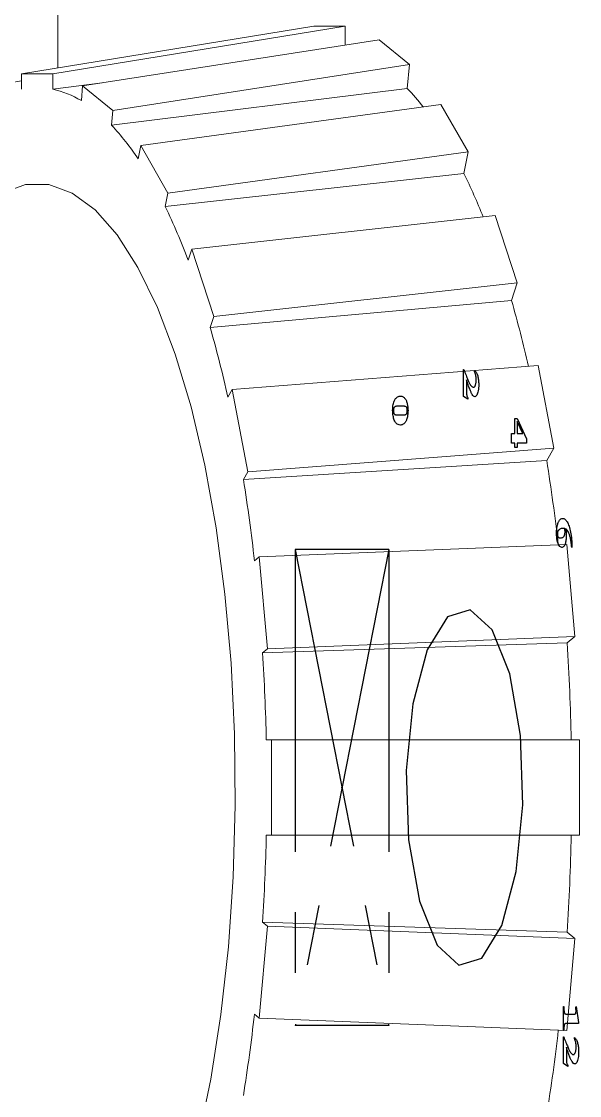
# Model space of a CAD drawing. Header units: millimetres. Extents: x 1650 to 6065, y 324 to 3836.
# Drawn here: x 3479.052 to 3481.395, y 2613.923 to 2618.434 of the extents above; entities that cross this region are included whole.
import ezdxf

# ---------------------------------------------------------------- set-up
doc = ezdxf.new("R2010")
doc.units = ezdxf.units.MM
doc.linetypes.add('CENTERX2', pattern=[20.32, 12.7, -2.54, 2.54, -2.54])

# ---------------------------------------------------------------- blocks, each defined once
blk = doc.blocks.new('A$C3D6C2CD6')
at = {"color": 141, "linetype": 'Continuous', "lineweight": 15}
for p, q in [((-132.412, -623.261), (-136.276, -623.6)), ((-132.412, -623.261), (-131.895, -636.175)), ((-132.141, -623.593), (-132.412, -623.261)), ((-124.067, -623.073), (-128.067, -623.073)), ((-128.067, -623.073), (-128.067, -636.01)), ((-124.067, -623.073), (-124.067, -636.01)), ((-119.721, -623.261), (-120.238, -636.175)), ((-119.721, -623.261), (-119.992, -623.593)), ((-115.857, -623.6), (-119.721, -623.261)), ((-136.276, -623.6), (-135.758, -636.515)), ((-131.727, -636.38), (-132.141, -623.593)), ((-119.992, -623.593), (-120.406, -636.38)), ((-115.857, -623.6), (-116.375, -636.515)), ((-140.326, -624.151), (-143.79, -624.807)), ((-139.802, -624.448), (-140.326, -624.151)), ((-140.326, -624.151), (-139.326, -637)), ((-143.79, -624.807), (-142.79, -637.656)), ((-139.002, -637.183), (-139.802, -624.448)), ((-147.268, -625.682), (-150.096, -626.61)), ((-146.527, -625.925), (-147.268, -625.682)), ((-147.268, -625.682), (-145.853, -638.427)), ((-145.396, -638.577), (-146.527, -625.925)), ((-150.096, -626.61), (-148.682, -639.355)), ((-152.765, -627.751), (-154.765, -628.887)), ((-151.857, -627.923), (-152.765, -627.751)), ((-152.765, -627.751), (-151.032, -640.359)), ((-150.472, -640.466), (-151.857, -627.923)), ((-154.765, -628.887), (-153.032, -641.496)), ((-156.442, -630.216), (-157.477, -631.483)), ((-155.43, -630.305), (-156.442, -630.216)), ((-156.442, -630.216), (-154.51, -642.666)), ((-153.885, -642.721), (-155.43, -630.305)), ((-157.477, -631.483), (-155.545, -643.934)), ((-157.256, -632.909), (-158.049, -632.909)), ((-158.049, -632.909), (-158.049, -634.221)), ((-158.049, -632.909), (-156.049, -645.189)), ((-158.049, -634.221), (-156.049, -646.502)), ((-124.067, -636.01), (-128.067, -636.01)), ((-128.067, -636.01), (-128.067, -636.222)), ((-124.067, -636.222), (-124.067, -636.01)), ((-131.895, -636.175), (-135.758, -636.515)), ((-135.758, -636.515), (-135.591, -636.72)), ((-131.727, -636.38), (-131.895, -636.175)), ((-120.238, -636.175), (-120.406, -636.38)), ((-116.375, -636.515), (-120.238, -636.175)), ((-116.542, -636.72), (-116.375, -636.515)), ((-139.326, -637), (-142.79, -637.656)), ((-139.002, -637.183), (-139.326, -637)), ((-142.79, -637.656), (-142.466, -637.839)), ((-145.853, -638.427), (-148.682, -639.355)), ((-145.396, -638.577), (-145.853, -638.427)), ((-148.682, -639.355), (-148.224, -639.505)), ((-151.032, -640.359), (-153.032, -641.496)), ((-150.472, -640.466), (-151.032, -640.359)), ((-153.032, -641.496), (-152.472, -641.602)), ((-154.51, -642.666), (-155.545, -643.934)), ((-153.885, -642.721), (-154.51, -642.666)), ((-155.402, -645.189), (-155.673, -643.112)), ((-155.545, -643.934), (-154.92, -643.988)), ((-160.867, -644.981), (-156.297, -644.981)), ((-156.049, -645.189), (-156.049, -646.502)), ((-155.402, -645.189), (-156.049, -645.189)), ((-156.049, -646.502), (-155.402, -646.502)), ((-155.746, -646.502), (-155.545, -647.757))]:
    blk.add_line(p, q, dxfattribs=at)
at = {"color": 141, "linetype": 'CENTERX2'}
for p, q in [((-136.067, -631.076), (-116.067, -631.076)), ((-136.067, -631.076), (-136.067, -635.013)), ((-136.067, -631.076), (-116.067, -635.013)), ((-136.067, -635.013), (-116.067, -631.076)), ((-116.067, -631.076), (-116.067, -635.013)), ((-136.067, -635.013), (-116.067, -635.013))]:
    blk.add_line(p, q, dxfattribs=at)
at = {"color": 141, "linetype": 'Continuous', "flags": 128}
for points in [[(-136.154, -623.392), (-136.154, -623.4), (-136.154, -623.4), (-136.216, -623.406), (-136.274, -623.412), (-136.328, -623.418), (-136.38, -623.425), (-136.429, -623.432), (-136.475, -623.439), (-136.518, -623.447), (-136.557, -623.455), (-136.629, -623.473), (-136.693, -623.493), (-136.748, -623.514), (-136.796, -623.537), (-136.838, -623.562), (-136.874, -623.59), (-136.906, -623.622), (-136.933, -623.656), (-136.933, -623.656), (-136.903, -623.649), (-136.877, -623.644), (-136.853, -623.639), (-136.831, -623.637), (-136.831, -623.637), (-136.786, -623.632), (-136.74, -623.629), (-136.695, -623.627), (-136.649, -623.627), (-136.649, -623.627), (-136.597, -623.628), (-136.547, -623.63), (-136.5, -623.634), (-136.455, -623.639), (-136.412, -623.647), (-136.371, -623.655), (-136.332, -623.666), (-136.296, -623.678), (-136.262, -623.691), (-136.234, -623.705), (-136.209, -623.721), (-136.189, -623.737), (-136.174, -623.755), (-136.163, -623.774), (-136.156, -623.794), (-136.154, -623.816), (-136.154, -623.816), (-136.159, -623.846), (-136.173, -623.875), (-136.197, -623.902), (-136.231, -623.929), (-136.272, -623.953), (-136.322, -623.974), (-136.38, -623.993), (-136.446, -624.008), (-136.517, -624.02), (-136.591, -624.029), (-136.666, -624.034), (-136.745, -624.036), (-136.745, -624.036), (-136.788, -624.036), (-136.83, -624.034), (-136.871, -624.032), (-136.911, -624.028), (-136.951, -624.024), (-136.989, -624.019), (-137.027, -624.012), (-137.064, -624.005), (-137.1, -623.997), (-137.134, -623.988), (-137.165, -623.977), (-137.195, -623.966), (-137.222, -623.955), (-137.248, -623.942), (-137.272, -623.928), (-137.293, -623.914), (-137.329, -623.883), (-137.355, -623.851), (-137.37, -623.818), (-137.375, -623.783), (-137.375, -623.783), (-137.373, -623.757), (-137.366, -623.732), (-137.354, -623.707), (-137.338, -623.682), (-137.316, -623.659), (-137.29, -623.635), (-137.26, -623.612), (-137.224, -623.589), (-137.185, -623.567), (-137.141, -623.546), (-137.093, -623.527), (-137.042, -623.508), (-136.986, -623.491), (-136.927, -623.475), (-136.863, -623.46), (-136.796, -623.446), (-136.725, -623.433), (-136.652, -623.423), (-136.575, -623.413), (-136.496, -623.406), (-136.415, -623.4), (-136.331, -623.395), (-136.244, -623.393), (-136.154, -623.392)], [(-116.155, -623.108), (-116.155, -623.613), (-116.155, -623.613), (-116.154, -623.627), (-116.154, -623.64), (-116.153, -623.652), (-116.15, -623.662), (-116.148, -623.671), (-116.146, -623.678), (-116.143, -623.684), (-116.139, -623.689), (-116.128, -623.697), (-116.114, -623.704), (-116.095, -623.71), (-116.072, -623.716), (-116.042, -623.72), (-116.005, -623.724), (-115.96, -623.726), (-115.908, -623.726), (-115.908, -623.726), (-115.863, -623.726), (-115.863, -623.726), (-115.863, -623.744), (-115.863, -623.744), (-116.871, -623.744), (-116.871, -623.744), (-116.871, -623.726), (-116.871, -623.726), (-116.82, -623.726), (-116.82, -623.726), (-116.762, -623.726), (-116.713, -623.724), (-116.673, -623.721), (-116.643, -623.717), (-116.619, -623.712), (-116.598, -623.705), (-116.583, -623.698), (-116.571, -623.691), (-116.567, -623.686), (-116.563, -623.679), (-116.56, -623.672), (-116.557, -623.663), (-116.555, -623.652), (-116.554, -623.641), (-116.553, -623.628), (-116.553, -623.613), (-116.553, -623.613), (-116.553, -623.291), (-116.553, -623.291), (-116.554, -623.272), (-116.556, -623.258), (-116.559, -623.247), (-116.565, -623.24), (-116.582, -623.231), (-116.609, -623.223), (-116.626, -623.219), (-116.644, -623.217), (-116.663, -623.216), (-116.683, -623.215), (-116.683, -623.215), (-116.719, -623.216), (-116.758, -623.219), (-116.801, -623.223), (-116.848, -623.23), (-116.848, -623.23), (-116.871, -623.212), (-116.871, -623.212), (-116.199, -623.108), (-116.199, -623.108), (-116.155, -623.108)], [(-114.473, -623.744), (-115.597, -623.744), (-115.597, -623.744), (-115.597, -623.733), (-115.597, -623.733), (-115.532, -623.709), (-115.471, -623.685), (-115.413, -623.662), (-115.358, -623.641), (-115.307, -623.62), (-115.259, -623.6), (-115.214, -623.582), (-115.172, -623.564), (-115.134, -623.548), (-115.099, -623.532), (-115.068, -623.518), (-115.04, -623.505), (-115.015, -623.492), (-114.993, -623.481), (-114.975, -623.471), (-114.96, -623.462), (-114.935, -623.444), (-114.914, -623.427), (-114.895, -623.41), (-114.88, -623.393), (-114.869, -623.376), (-114.86, -623.359), (-114.855, -623.342), (-114.854, -623.325), (-114.854, -623.325), (-114.855, -623.313), (-114.86, -623.302), (-114.867, -623.291), (-114.877, -623.281), (-114.89, -623.271), (-114.906, -623.262), (-114.925, -623.253), (-114.946, -623.245), (-114.97, -623.237), (-114.995, -623.231), (-115.021, -623.225), (-115.049, -623.22), (-115.078, -623.217), (-115.108, -623.214), (-115.139, -623.213), (-115.172, -623.212), (-115.172, -623.212), (-115.225, -623.214), (-115.275, -623.217), (-115.322, -623.222), (-115.366, -623.23), (-115.407, -623.24), (-115.445, -623.252), (-115.48, -623.267), (-115.511, -623.283), (-115.511, -623.283), (-115.563, -623.277), (-115.563, -623.277), (-115.543, -623.256), (-115.52, -623.237), (-115.495, -623.219), (-115.467, -623.202), (-115.437, -623.187), (-115.405, -623.173), (-115.37, -623.16), (-115.332, -623.149), (-115.293, -623.14), (-115.252, -623.131), (-115.209, -623.124), (-115.165, -623.118), (-115.12, -623.114), (-115.073, -623.111), (-115.025, -623.109), (-114.975, -623.108), (-114.975, -623.108), (-114.904, -623.109), (-114.836, -623.113), (-114.772, -623.12), (-114.71, -623.13), (-114.654, -623.142), (-114.604, -623.156), (-114.56, -623.172), (-114.523, -623.19), (-114.494, -623.209), (-114.473, -623.227), (-114.46, -623.245), (-114.456, -623.262), (-114.456, -623.262), (-114.462, -623.292), (-114.481, -623.323), (-114.513, -623.354), (-114.557, -623.385), (-114.557, -623.385), (-114.576, -623.396), (-114.597, -623.408), (-114.621, -623.42), (-114.647, -623.432), (-114.676, -623.445), (-114.707, -623.458), (-114.742, -623.472), (-114.778, -623.487), (-114.817, -623.502), (-114.859, -623.517), (-114.903, -623.534), (-114.95, -623.55), (-115, -623.567), (-115.052, -623.585), (-115.106, -623.603), (-115.163, -623.622), (-115.163, -623.622), (-114.756, -623.622), (-114.756, -623.622), (-114.72, -623.622), (-114.687, -623.621), (-114.658, -623.621), (-114.632, -623.621), (-114.61, -623.62), (-114.59, -623.619), (-114.574, -623.618), (-114.561, -623.618), (-114.52, -623.612), (-114.487, -623.603), (-114.471, -623.597), (-114.453, -623.588), (-114.432, -623.576), (-114.41, -623.561), (-114.41, -623.561), (-114.349, -623.561), (-114.349, -623.561), (-114.473, -623.744)], [(-136.951, -623.694), (-136.951, -623.723), (-136.951, -623.747), (-136.951, -623.768), (-136.951, -623.784), (-136.951, -623.784), (-136.949, -623.815), (-136.942, -623.845), (-136.931, -623.875), (-136.915, -623.904), (-136.905, -623.918), (-136.895, -623.93), (-136.884, -623.942), (-136.873, -623.953), (-136.86, -623.962), (-136.847, -623.971), (-136.832, -623.978), (-136.817, -623.985), (-136.817, -623.985), (-136.794, -623.992), (-136.768, -623.997), (-136.741, -624), (-136.712, -624.001), (-136.712, -624.001), (-136.681, -624), (-136.653, -623.995), (-136.626, -623.988), (-136.601, -623.977), (-136.59, -623.971), (-136.58, -623.962), (-136.572, -623.952), (-136.564, -623.941), (-136.559, -623.928), (-136.555, -623.914), (-136.553, -623.898), (-136.552, -623.88), (-136.552, -623.88), (-136.554, -623.85), (-136.558, -623.823), (-136.565, -623.798), (-136.576, -623.776), (-136.589, -623.756), (-136.605, -623.738), (-136.623, -623.722), (-136.645, -623.71), (-136.645, -623.71), (-136.661, -623.702), (-136.678, -623.696), (-136.696, -623.691), (-136.715, -623.687), (-136.736, -623.683), (-136.758, -623.681), (-136.782, -623.679), (-136.806, -623.679), (-136.806, -623.679), (-136.836, -623.68), (-136.87, -623.683), (-136.908, -623.687), (-136.951, -623.694)], [(-141.572, -625.694), (-140.714, -625.293), (-140.714, -625.293), (-140.537, -625.293), (-140.537, -625.293), (-140.537, -625.694), (-140.537, -625.694), (-140.351, -625.694), (-140.351, -625.694), (-140.351, -625.789), (-140.351, -625.789), (-140.537, -625.789), (-140.537, -625.789), (-140.537, -625.929), (-140.537, -625.929), (-140.935, -625.929), (-140.935, -625.929), (-140.935, -625.789), (-140.935, -625.789), (-141.572, -625.789), (-141.572, -625.789), (-141.572, -625.694)], [(-141.449, -625.694), (-140.935, -625.694), (-140.935, -625.694), (-140.935, -625.454), (-140.935, -625.454), (-141.449, -625.694)], [(-118.894, -627.178), (-120.279, -626.332), (-122.546, -625.725), (-125.348, -625.448), (-128.259, -625.544), (-130.837, -625.998), (-132.689, -626.742), (-133.532, -627.661), (-133.239, -628.616), (-131.854, -629.462), (-129.588, -630.069), (-126.785, -630.346), (-123.874, -630.25), (-121.296, -629.795), (-119.444, -629.052), (-118.601, -628.133), (-118.894, -627.178)], [(-142.5, -627.939), (-143.624, -627.939), (-143.624, -627.939), (-143.624, -627.929), (-143.624, -627.929), (-143.559, -627.904), (-143.498, -627.881), (-143.44, -627.858), (-143.385, -627.836), (-143.334, -627.816), (-143.286, -627.796), (-143.241, -627.778), (-143.199, -627.76), (-143.161, -627.744), (-143.126, -627.728), (-143.095, -627.714), (-143.067, -627.7), (-143.042, -627.688), (-143.02, -627.677), (-143.002, -627.666), (-142.987, -627.657), (-142.962, -627.64), (-142.94, -627.622), (-142.922, -627.605), (-142.907, -627.588), (-142.896, -627.571), (-142.887, -627.554), (-142.882, -627.538), (-142.881, -627.521), (-142.881, -627.521), (-142.882, -627.509), (-142.886, -627.498), (-142.894, -627.487), (-142.904, -627.476), (-142.917, -627.467), (-142.933, -627.457), (-142.952, -627.448), (-142.973, -627.44), (-142.997, -627.433), (-143.022, -627.426), (-143.048, -627.421), (-143.076, -627.416), (-143.105, -627.412), (-143.135, -627.41), (-143.166, -627.409), (-143.199, -627.408), (-143.199, -627.408), (-143.252, -627.409), (-143.302, -627.412), (-143.349, -627.418), (-143.393, -627.426), (-143.434, -627.436), (-143.472, -627.448), (-143.507, -627.462), (-143.538, -627.479), (-143.538, -627.479), (-143.59, -627.473), (-143.59, -627.473), (-143.57, -627.452), (-143.547, -627.432), (-143.522, -627.414), (-143.494, -627.398), (-143.464, -627.382), (-143.432, -627.369), (-143.397, -627.356), (-143.359, -627.345), (-143.32, -627.335), (-143.279, -627.327), (-143.236, -627.32), (-143.192, -627.314), (-143.147, -627.309), (-143.1, -627.306), (-143.052, -627.304), (-143.002, -627.304), (-143.002, -627.304), (-142.931, -627.305), (-142.863, -627.309), (-142.799, -627.316), (-142.737, -627.326), (-142.681, -627.338), (-142.631, -627.352), (-142.587, -627.368), (-142.55, -627.386), (-142.521, -627.404), (-142.499, -627.423), (-142.487, -627.44), (-142.482, -627.457), (-142.482, -627.457), (-142.489, -627.488), (-142.508, -627.519), (-142.54, -627.55), (-142.584, -627.581), (-142.584, -627.581), (-142.603, -627.592), (-142.624, -627.603), (-142.648, -627.615), (-142.674, -627.627), (-142.703, -627.64), (-142.734, -627.654), (-142.769, -627.668), (-142.805, -627.682), (-142.844, -627.697), (-142.886, -627.713), (-142.93, -627.729), (-142.977, -627.746), (-143.027, -627.763), (-143.079, -627.78), (-143.133, -627.799), (-143.19, -627.817), (-143.19, -627.817), (-142.783, -627.817), (-142.783, -627.817), (-142.747, -627.817), (-142.714, -627.817), (-142.685, -627.817), (-142.659, -627.816), (-142.636, -627.816), (-142.617, -627.815), (-142.601, -627.814), (-142.588, -627.813), (-142.547, -627.807), (-142.514, -627.799), (-142.498, -627.792), (-142.48, -627.783), (-142.459, -627.771), (-142.437, -627.756), (-142.437, -627.756), (-142.376, -627.756), (-142.376, -627.756), (-142.5, -627.939)], [(-142.5, -627.939), (-143.624, -627.939), (-143.624, -627.939), (-143.624, -627.929), (-143.624, -627.929), (-143.559, -627.904), (-143.498, -627.881), (-143.44, -627.858), (-143.385, -627.836), (-143.334, -627.816), (-143.286, -627.796), (-143.241, -627.778), (-143.199, -627.76), (-143.161, -627.744), (-143.126, -627.728), (-143.095, -627.714), (-143.067, -627.7), (-143.042, -627.688), (-143.02, -627.677), (-143.002, -627.666), (-142.987, -627.657), (-142.962, -627.64), (-142.94, -627.622), (-142.922, -627.605), (-142.907, -627.588), (-142.896, -627.571), (-142.887, -627.554), (-142.882, -627.538), (-142.881, -627.521), (-142.881, -627.521), (-142.882, -627.509), (-142.886, -627.498), (-142.894, -627.487), (-142.904, -627.476), (-142.917, -627.467), (-142.933, -627.457), (-142.952, -627.448), (-142.973, -627.44), (-142.997, -627.433), (-143.022, -627.426), (-143.048, -627.421), (-143.076, -627.416), (-143.105, -627.412), (-143.135, -627.41), (-143.166, -627.409), (-143.199, -627.408), (-143.199, -627.408), (-143.252, -627.409), (-143.302, -627.412), (-143.349, -627.418), (-143.393, -627.426), (-143.434, -627.436), (-143.472, -627.448), (-143.507, -627.462), (-143.538, -627.479), (-143.538, -627.479), (-143.59, -627.473), (-143.59, -627.473), (-143.57, -627.452), (-143.547, -627.432), (-143.522, -627.414), (-143.494, -627.398), (-143.464, -627.382), (-143.432, -627.369), (-143.397, -627.356), (-143.359, -627.345), (-143.32, -627.335), (-143.279, -627.327), (-143.236, -627.32), (-143.192, -627.314), (-143.147, -627.309), (-143.1, -627.306), (-143.052, -627.304), (-143.002, -627.304), (-143.002, -627.304), (-142.931, -627.305), (-142.863, -627.309), (-142.799, -627.316), (-142.737, -627.326), (-142.681, -627.338), (-142.631, -627.352), (-142.587, -627.368), (-142.55, -627.386), (-142.521, -627.404), (-142.499, -627.423), (-142.487, -627.44), (-142.482, -627.457), (-142.482, -627.457), (-142.489, -627.488), (-142.508, -627.519), (-142.54, -627.55), (-142.584, -627.581), (-142.584, -627.581), (-142.603, -627.592), (-142.624, -627.603), (-142.648, -627.615), (-142.674, -627.627), (-142.703, -627.64), (-142.734, -627.654), (-142.769, -627.668), (-142.805, -627.682), (-142.844, -627.697), (-142.886, -627.713), (-142.93, -627.729), (-142.977, -627.746), (-143.027, -627.763), (-143.079, -627.78), (-143.133, -627.799), (-143.19, -627.817), (-143.19, -627.817), (-142.783, -627.817), (-142.783, -627.817), (-142.747, -627.817), (-142.714, -627.817), (-142.685, -627.817), (-142.659, -627.816), (-142.636, -627.816), (-142.617, -627.815), (-142.601, -627.814), (-142.588, -627.813), (-142.547, -627.807), (-142.514, -627.799), (-142.498, -627.792), (-142.48, -627.783), (-142.459, -627.771), (-142.437, -627.756), (-142.437, -627.756), (-142.376, -627.756), (-142.376, -627.756), (-142.5, -627.939)], [(-141.293, -630.594), (-141.298, -630.64), (-141.313, -630.684), (-141.338, -630.726), (-141.373, -630.767), (-141.373, -630.767), (-141.399, -630.791), (-141.428, -630.812), (-141.462, -630.831), (-141.501, -630.848), (-141.542, -630.863), (-141.586, -630.876), (-141.633, -630.888), (-141.683, -630.898), (-141.734, -630.906), (-141.789, -630.912), (-141.846, -630.915), (-141.905, -630.917), (-141.905, -630.917), (-141.971, -630.915), (-142.034, -630.911), (-142.095, -630.904), (-142.151, -630.894), (-142.205, -630.881), (-142.255, -630.866), (-142.303, -630.849), (-142.347, -630.829), (-142.347, -630.829), (-142.377, -630.812), (-142.404, -630.792), (-142.43, -630.771), (-142.454, -630.746), (-142.454, -630.746), (-142.48, -630.711), (-142.499, -630.675), (-142.511, -630.639), (-142.514, -630.602), (-142.514, -630.602), (-142.513, -630.577), (-142.509, -630.552), (-142.502, -630.528), (-142.493, -630.505), (-142.48, -630.482), (-142.465, -630.46), (-142.448, -630.438), (-142.428, -630.416), (-142.428, -630.416), (-142.409, -630.399), (-142.387, -630.384), (-142.364, -630.369), (-142.338, -630.355), (-142.31, -630.342), (-142.28, -630.33), (-142.247, -630.319), (-142.211, -630.31), (-142.175, -630.301), (-142.138, -630.293), (-142.1, -630.287), (-142.062, -630.282), (-142.024, -630.278), (-141.984, -630.275), (-141.945, -630.273), (-141.905, -630.272), (-141.905, -630.272), (-141.864, -630.273), (-141.824, -630.275), (-141.784, -630.277), (-141.745, -630.281), (-141.707, -630.287), (-141.67, -630.293), (-141.633, -630.3), (-141.597, -630.309), (-141.562, -630.319), (-141.53, -630.329), (-141.5, -630.34), (-141.473, -630.352), (-141.447, -630.365), (-141.425, -630.378), (-141.404, -630.393), (-141.386, -630.408), (-141.386, -630.408), (-141.365, -630.429), (-141.346, -630.451), (-141.33, -630.474), (-141.316, -630.497), (-141.306, -630.521), (-141.299, -630.545), (-141.295, -630.569), (-141.293, -630.594)], [(-141.718, -630.594), (-141.718, -630.556), (-141.718, -630.522), (-141.719, -630.493), (-141.719, -630.467), (-141.72, -630.446), (-141.721, -630.428), (-141.722, -630.415), (-141.724, -630.407), (-141.724, -630.407), (-141.728, -630.392), (-141.733, -630.378), (-141.74, -630.365), (-141.747, -630.354), (-141.756, -630.344), (-141.767, -630.335), (-141.778, -630.328), (-141.791, -630.322), (-141.791, -630.322), (-141.811, -630.315), (-141.837, -630.311), (-141.868, -630.308), (-141.905, -630.307), (-141.905, -630.307), (-141.934, -630.308), (-141.959, -630.31), (-141.982, -630.313), (-142.001, -630.318), (-142.001, -630.318), (-142.025, -630.327), (-142.044, -630.34), (-142.06, -630.355), (-142.071, -630.374), (-142.073, -630.38), (-142.075, -630.387), (-142.078, -630.396), (-142.079, -630.406), (-142.081, -630.418), (-142.082, -630.432), (-142.084, -630.447), (-142.085, -630.464), (-142.086, -630.482), (-142.087, -630.502), (-142.088, -630.523), (-142.088, -630.546), (-142.089, -630.571), (-142.089, -630.597), (-142.09, -630.624), (-142.09, -630.653), (-142.09, -630.653), (-142.089, -630.685), (-142.088, -630.713), (-142.085, -630.739), (-142.082, -630.762), (-142.078, -630.783), (-142.074, -630.8), (-142.068, -630.816), (-142.061, -630.828), (-142.061, -630.828), (-142.05, -630.843), (-142.036, -630.855), (-142.019, -630.864), (-142.001, -630.871), (-141.98, -630.876), (-141.955, -630.879), (-141.927, -630.881), (-141.897, -630.882), (-141.897, -630.882), (-141.863, -630.881), (-141.835, -630.878), (-141.811, -630.874), (-141.791, -630.867), (-141.791, -630.867), (-141.777, -630.861), (-141.765, -630.853), (-141.754, -630.844), (-141.744, -630.835), (-141.737, -630.825), (-141.731, -630.814), (-141.727, -630.802), (-141.724, -630.789), (-141.724, -630.789), (-141.718, -630.594)]]:
    blk.add_lwpolyline(points, dxfattribs=at)
at = {"color": 141, "linetype": 'Continuous', "lineweight": 15, "flags": 128}
blk.add_lwpolyline([(-111.274, -639.083), (-113.816, -638.556), (-116.53, -638.132), (-119.378, -637.816), (-122.32, -637.613), (-125.315, -637.525), (-128.32, -637.555), (-131.293, -637.7), (-134.193, -637.96), (-136.979, -638.331), (-139.612, -638.807), (-142.054, -639.382), (-144.272, -640.048), (-146.235, -640.795), (-147.914, -641.613), (-149.287, -642.49), (-150.334, -643.414), (-151.04, -644.373), (-151.396, -645.352), (-151.396, -646.339), (-151.04, -647.318)], dxfattribs=at)
blk.add_lwpolyline([(-111.274, -639.083), (-113.816, -638.556), (-116.53, -638.132), (-119.378, -637.816), (-122.32, -637.613), (-125.315, -637.525), (-128.32, -637.555), (-131.293, -637.7), (-134.193, -637.96), (-136.979, -638.331), (-139.612, -638.807), (-142.054, -639.382), (-144.272, -640.048), (-146.235, -640.795), (-147.914, -641.613), (-149.287, -642.49), (-150.334, -643.414), (-151.04, -644.373), (-151.396, -645.352), (-151.396, -646.339), (-151.04, -647.318)], dxfattribs=at)
at = {"color": 141, "linetype": 'Continuous', "lineweight": 15}
for centre, radius, start, end in [((0, -695), 280, 147.50015, 274.16347), ((0, -695.913), 274.997, 160.34605, 19.65395), ((0, -695.859), 268.998, 161.30942, 18.69058), ((-126.126, -715.617), 92.221, 91.20585, 93.74005), ((-126.008, -715.629), 92.232, 86.26011, 88.79399), ((-127.642, -699.73), 76.257, 96.49001, 99.17548), ((-124.494, -699.756), 76.284, 80.82499, 83.50952), ((-132.58, -674.5), 50.537, 102.779, 106.0202), ((-140.4, -651.332), 26.063, 111.7066, 116.0778), ((-148.668, -637.321), 9.745, 127.9521, 133.9401), ((-126.121, -723.74), 87.54, 91.27371, 93.67216), ((-126.012, -723.74), 87.54, 86.32784, 88.72629), ((-127.534, -708.799), 72.528, 96.37796, 99.09785), ((-124.605, -708.845), 72.574, 80.90302, 83.62117), ((-131.972, -685.72), 49.017, 102.3626, 105.8942), ((-139.145, -663.851), 25.984, 110.4508, 115.8433), ((-146.734, -650.298), 10.419, 123.4161, 133.3408), ((-151.606, -646.016), 3.885, 148.5458, 167.7191)]:
    blk.add_arc(centre, radius, start, end, dxfattribs=at)
at = {"color": 141, "linetype": 'Continuous'}
blk.add_point((-126.067, -633.044), dxfattribs=at)

msp = doc.modelspace()

# ---------------------------------------------------------------- block references
at = {"xscale": 0.1000000000003638, "yscale": 0.1000000000003638, "zscale": 0.1000000000003638, "rotation": 270}
msp.add_blockref('A$C3D6C2CD6', (3543.7022, 2602.6094, 0), dxfattribs=at)

doc.saveas('drawing.dxf')
